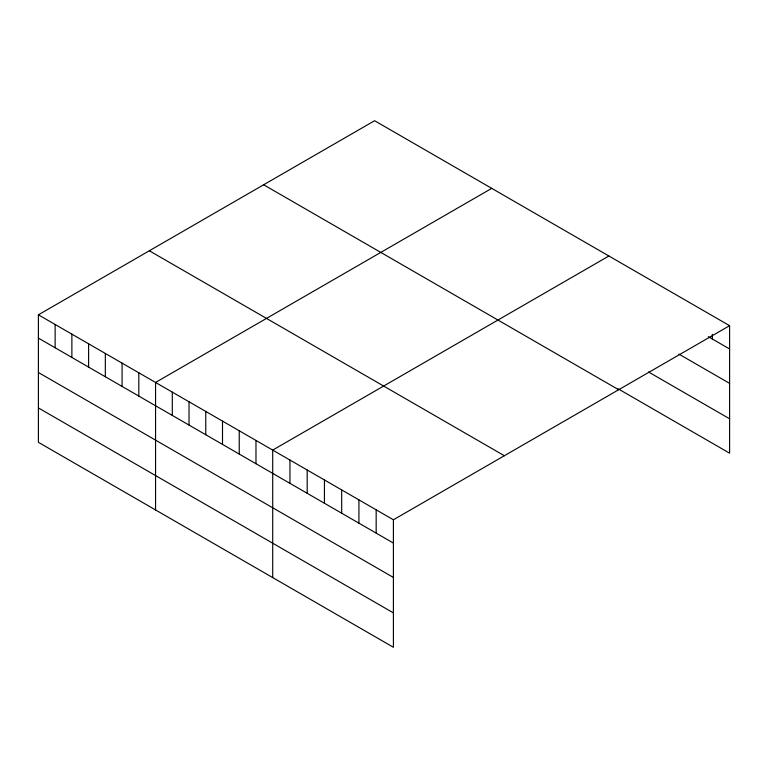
<?xml version="1.0" encoding="UTF-8"?>
<svg xmlns="http://www.w3.org/2000/svg" width="768" height="768" viewBox="0 0 768 768"><rect width="100%" height="100%" fill="white"/><g stroke="black" fill="none" stroke-linecap="round" stroke-linejoin="round"><path stroke-width="1.15" d="M38.4 314.822L393.408 519.782L393.408 647.28L38.4 442.31L38.4 314.822L374.592 120.72L729.6 325.69L729.6 453.178L618.029 388.762M491.741 188.362L155.558 382.454L155.558 509.952M608.899 255.994L272.707 450.096L272.707 577.594M393.408 519.782L729.6 325.69M708.298 336.682L729.6 348.979M678.883 354.086L729.6 383.366M648.451 371.942L729.6 418.79M263.645 184.771L618.662 389.741M149.338 250.771L504.355 455.731M38.4 338.112L393.408 543.072M38.4 372.499L393.408 577.459M38.4 407.923L393.408 612.893M712.358 334.358L712.358 339.024M376.166 509.827L376.166 533.117M358.925 499.872L358.925 523.162M341.683 489.917L341.683 513.206M324.442 479.962L324.442 503.251M307.19 470.006L307.19 493.296M289.949 460.051L289.949 483.341M255.974 440.429L255.974 463.718M239.232 430.771L239.232 454.061M222.499 421.104L222.499 444.394M205.766 411.446L205.766 434.736M189.024 401.779L189.024 425.069M172.291 392.122L172.291 415.411M138.816 372.797L138.816 396.086M122.083 363.13L122.083 386.419M105.341 353.472L105.341 376.762M88.608 343.805L88.608 367.094M71.875 334.147L71.875 357.437M55.133 324.48L55.133 347.77"/></g></svg>
